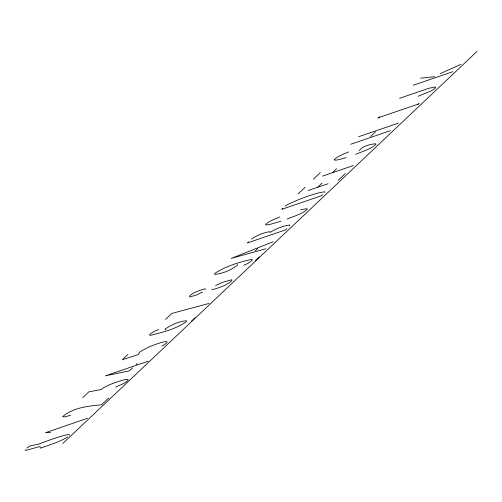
<?xml version="1.0" encoding="UTF-8"?>
<svg xmlns="http://www.w3.org/2000/svg" width="502" height="502" viewBox="0 0 502 502"><rect width="100%" height="100%" fill="white"/><g stroke="black" fill="none" stroke-linecap="round" stroke-linejoin="round"><path stroke-width="0.75" d="M237.358 264.341L237.182 265.42C230.732 270.239 222.832 273.546 214.812 274.45L214.63 273.49C225.762 266.123 239.19 262.113 252.117 259.289L252.01 260.356L250.874 261.429L247.561 263.606L243.715 265.263M127.922 354.443L122.331 359.739L138.571 354.468L139.029 353.916L138.728 353.063L140.34 351.538L148.661 347.095A18.386 2.654 -21.9 0 1 163.922 341.875L166.658 341.573A18.053 2.604 -21.9 0 1 161.851 346.123M313.323 179.239L320.301 172.632M82.748 397.603L88.81 391.867L101.335 389.502L102.709 388.203L108.545 385.197A20.344 2.937 -21.9 0 1 124.703 379.675L127.684 379.324A17.972 2.592 -21.9 0 1 122.802 383.942L115.642 387.061M165.478 319.448L171.828 313.436L209.108 303.409M282.933 208.236L281.804 209.309L321.594 195.698L322.73 194.632M378.006 118.284L379.499 116.866M298.044 194.004L305.141 187.284M248.59 241.732L247.279 242.968L285.594 229.872L286.899 228.63M332.468 172.55L336.578 168.666M370.633 136.506L375.521 131.882M317.873 187.077L322.052 183.123M359.181 150.713C362.996 145.787 369.447 144.463 375.32 143.754L376.092 144.149C370.507 149.527 362.475 151.271 355.573 154.403M255.449 250.768L257.752 248.584M132.641 367.841L129.503 370.809L105.439 375.829L148.134 361.227M136.105 364.559L137.178 363.542M417.62 104.736L419.114 103.324M338.16 180.287L345.263 173.566M108.771 397.904L101.492 404.8C88.183 406.055 73.204 407.593 62.637 416.641L65.015 416.861L70.656 415.261M191.431 321.117L194.971 317.766M255.524 260.394L259.227 256.892M62.744 443.548L476.9 51.518M251.433 239.04C257.005 235.419 263.337 232.552 269.957 231.698L270.082 232.439C275.987 228.743 282.714 225.982 289.61 224.978L289.742 225.938M67.833 436.84C59.462 442.118 49.761 444.772 40.53 448.154L39.878 446.548L25.476 450.482L25.1 449.616M26.775 448.029L30.446 445.782L38.315 444.257A52.221 7.536 -21.9 0 1 64.181 435.41L69.182 434.368L69.508 435.253M285.224 206.071L288.594 204.038L297.686 200.047A31.03 4.48 -21.9 0 1 318.412 192.963L324.599 191.726L325.014 192.467M202.595 292.095L196.451 295L189.957 296.939A17.721 2.56 -21.9 0 1 194.713 292.434L202.143 289.61L205.174 288.857L205.619 289.227M215.584 285.582L222.373 282.394L231.635 279.802L231.924 280.562L229.985 282.4L224.695 285.349A11.602 1.675 -21.9 0 1 212.773 289.428L211.75 289.202M440.267 73.618L460.83 64.388M348.539 151.943C343.632 154.214 338.041 155.752 334.219 159.761A15.976 2.309 -21.9 0 0 341.084 159.034L346.211 157.609M279.739 216.977C274.901 219.211 269.367 220.679 265.583 224.62L266.455 224.952L269.235 224.626L281.045 221.2M158.827 329.532L154.29 331.408L150.682 333.617L149.615 334.627L150.01 335.455C162.41 332.311 175.637 329.205 186.255 321.769L186.487 320.728C178.888 321.418 171.295 324.819 165.058 329.136L165.811 329.82M273.22 241.751L231.221 258.392L265.815 248.766M287.125 219.123C293.952 216.017 301.915 214.341 307.469 209.052L306.647 208.7L300.579 209.849M413.284 85.221L452.961 71.654M399.579 98.292L428.94 88.252L435.159 86.978A14.997 2.165 -21.9 0 1 430.873 91.038L418.11 96.258M378.753 117.575L418.367 104.033M358.66 136.713L398.331 123.147M350.691 144.256L390.368 130.689M322.573 176.077L353.464 165.516M308.172 190.54L328.032 183.751M87.461 418.273L45.494 432.737L49.635 432.417L50.451 432.843M420.563 78.155L434.814 76.706"/></g></svg>
